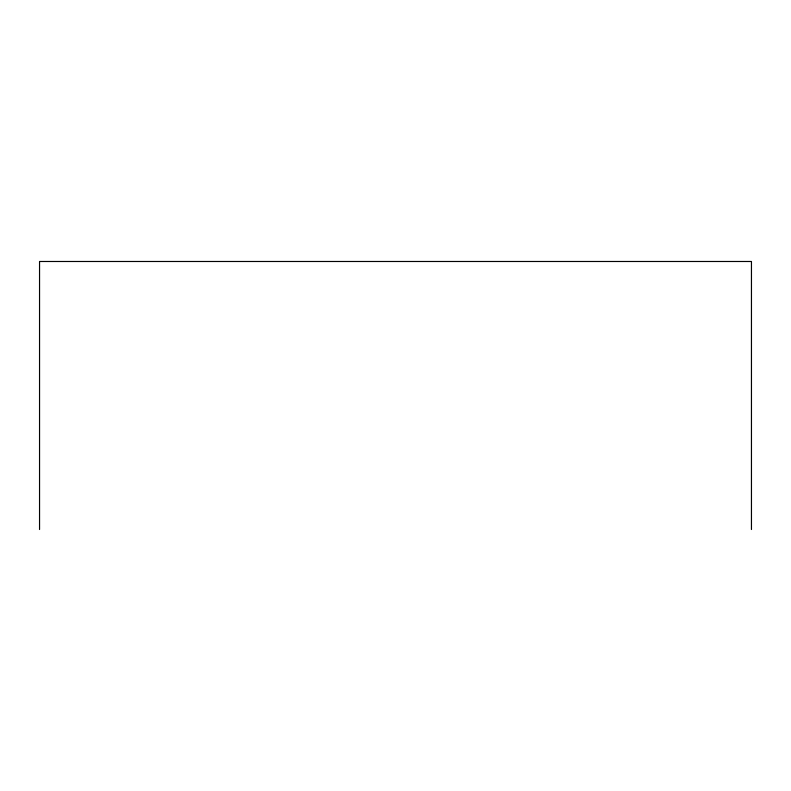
<?xml version="1.0" encoding="UTF-8"?>
<svg xmlns="http://www.w3.org/2000/svg" width="791" height="791" viewBox="0 0 791 791"><rect width="100%" height="100%" fill="white"/><g stroke="black" fill="none" stroke-linecap="round" stroke-linejoin="round"><path stroke-width="1.19" d="M751.45 529.515L751.45 261.485L39.55 261.485L39.55 529.515"/></g></svg>
